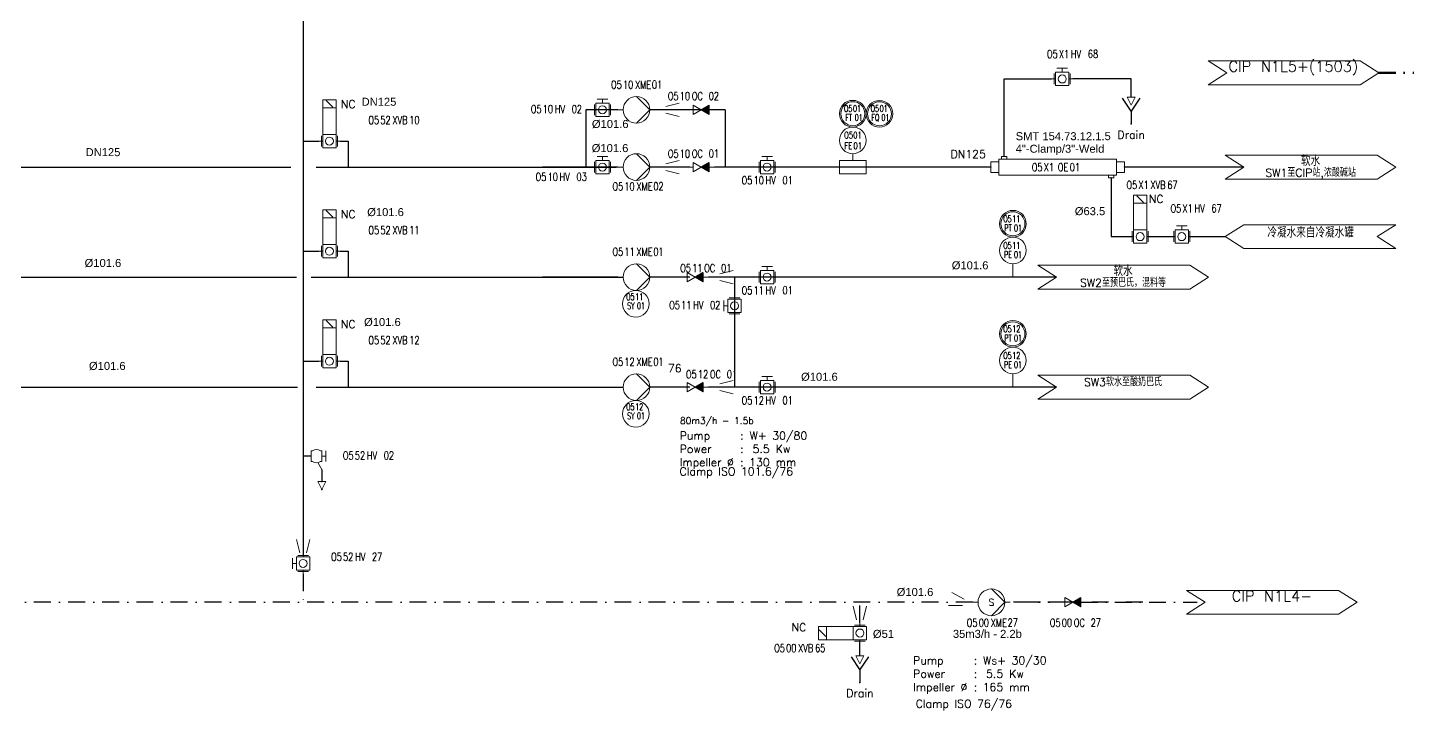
# Model space of a CAD drawing. Header units: inches. Extents: x 11759 to 13120, y 18809 to 19431.
# Drawn here: x 12066 to 12583, y 18833 to 19089 of the extents above; entities that cross this region are included whole.
import ezdxf
from ezdxf.enums import TextEntityAlignment as Align

# ---------------------------------------------------------------- set-up
doc = ezdxf.new("R2010")
doc.units = ezdxf.units.IN
doc.header["$MEASUREMENT"] = 0
doc.linetypes.add('ACAD_ISO02W100', pattern=[15, 12, -3])
doc.linetypes.add('DASHDOT2', pattern=[12.7, 6.35, -3.175, 0, -3.175])
doc.layers.add('17 Pipe CIP', color=4, linetype='DASHDOT2', lineweight=50)
doc.layers.add('31 Equipment', color=7, linetype='Continuous', lineweight=9)
for name, color, linetype in [('20 Pipe Steam Industrial', 231, 'Continuous'), ('CHN-179487-001278-EP_软纯水存储$0$techn-data', 7, 'Continuous'), ('CHN-179487-001278-EP_软纯水存储$0$TUYAUTERIE-PROCESS', 30, 'Continuous'), ('CHN-179487-001278-EP_软纯水存储$0$TXT_FR', 7, 'Continuous'), ('DIAMETRE', 7, 'Continuous'), ('MATERIEL-DIVERS', 7, 'Continuous'), ('POMPES', 7, 'Continuous'), ('POMPES-PROCESS', 7, 'Continuous'), ('REPERES', 7, 'Continuous'), ('techn-data', 7, 'Continuous'), ('TEXTES', 7, 'Continuous'), ('TUYAUTERIE-EAU', 5, 'Continuous'), ('TUYAUTERIE-EGOUT', 32, 'Continuous'), ('TUYAUTERIE-NEP', 4, 'DASHDOT2'), ('TUYAUTERIE-PROCESS', 30, 'Continuous'), ('TXT_FR', 7, 'Continuous'), ('VANNES', 7, 'Continuous')]:
    doc.layers.add(name, color=color, linetype=linetype)
doc.layers.get('REPERES').off()
doc.styles.add('CHN-179487-001278-EP_软纯水存储$0$ROMANS', font='ROMANS.SHX')
doc.styles.add('ROMANS', font='ROMANS.SHX')
doc.styles.add('ROMANT', font='romant')
doc.styles.get("Standard").update_dxf_attribs({"font": 'arial.ttf'})
doc.styles.add('USER1', font='TXT.SHX', dxfattribs={"bigfont": 'gbcbig.shx'})

# ---------------------------------------------------------------- blocks, each defined once
blk = doc.blocks.new('REPNORM1')
at = {"layer": 'TEXTES', "style": 'ROMANS', "width": 0.75}
for tag, p in [('ZONE', (-9.75, -1.25)), ('SOUSZONE', (-5.25, -1.25)), ('ELEMENT', (-0.75, -1.25)), ('NUM', (5.59, -1.22))]:
    blk.add_attdef(tag, p, '', height=3, dxfattribs=at)
blk = doc.blocks.new('REPINS2')
at = {"layer": 'TEXTES', "style": 'ROMANS', "width": 0.7}
for tag, p in [('ZONE', (-3.35, 0.8)), ('SOUSZONE', (0.05, 0.8)), ('NUM', (0.7, -2.6))]:
    blk.add_attdef(tag, p, '', height=2.5, dxfattribs=at)
blk.add_attdef('ELEMENT', text='', height=2.5, dxfattribs=at).set_placement((-1.56, -2.59), align=Align.CENTER)
blk = doc.blocks.new('APV-SIGN-ARW-DWG-1')
at = {"layer": '31 Equipment'}
for p, q in [((-32, 4.49), (25, 4.49)), ((-32, 4.49), (-25, 0)), ((-25, 0), (-32, -4.49)), ((25, 4.49), (32, 0)), ((32, 0), (25, -4.49)), ((-32, -4.49), (25, -4.49))]:
    blk.add_line(p, q, dxfattribs=at)
at = {"layer": '31 Equipment', "style": 'ROMANS', "width": 0.8}
for tag, p in [('TEXT1', (0, 0.37)), ('TEXT2', (0, -3.63))]:
    blk.add_attdef(tag, text='', height=3, dxfattribs=at).set_placement(p, align=Align.CENTER)
blk = doc.blocks.new('EGOUT')
at = {"color": 7}
for p, q in [((-3.2, 9.61), (0, 4.81)), ((0, 4.81), (3.2, 9.61)), ((0, 4.81), (0, 0))]:
    blk.add_line(p, q, dxfattribs=at)
at = {"color": 7, "extrusion": (0, -1, 0)}
blk.add_point((0, 0), dxfattribs=at)
at = {"layer": 'POMPES-PROCESS', "style": 'ROMANS'}
blk.add_attdef('EGOUT', text='', height=3, dxfattribs=at).set_placement((0, -4), align=Align.MIDDLE)
blk = doc.blocks.new('APV-SIGN-ARW-FLOW-1')
at = {"layer": '31 Equipment'}
for p, q in [((-1.5, -1.5), (-1.5, 1.5)), ((-1.5, 1.5), (1.5, 0)), ((1.5, 0), (-1.5, -1.5))]:
    blk.add_line(p, q, dxfattribs=at)
blk = doc.blocks.new('APV-FCE-GEN-REDCON-1')
at = {"layer": '31 Equipment', "color": 7}
for p, q in [((-2.5, 2.5), (2.5, 1.25)), ((2.5, 1.25), (2.5, 1.25)), ((2.5, -1.25), (-2.5, -2.5))]:
    blk.add_line(p, q, dxfattribs=at)
blk = doc.blocks.new('APV-FCE-NRV-GEN-1')
at = {"layer": '31 Equipment'}
h = blk.add_hatch(dxfattribs=at)
h.set_pattern_fill('ANSI31', color=256, scale=0.01, style=0)
h.set_pattern_definition([(45, (0, 0), (-0.02245064, 0.02245064), [])])
h.paths.add_polyline_path([(3, 1.75), (3, -1.75), (0, 0)])
at = {"layer": '31 Equipment', "linetype": 'ACAD_ISO02W100', "ltscale": 38}
for p, q in [((-3, 0), (-5, 0)), ((0, 0), (-3, 1.75)), ((-3, 1.75), (-3, -1.75)), ((0, 0), (-3, -1.75)), ((0, 0), (3, 1.75)), ((0, 0), (3, -1.75)), ((3, 1.75), (3, -1.75)), ((3, 0), (5, 0))]:
    blk.add_line(p, q, dxfattribs=at)
blk = doc.blocks.new('APV-PMP-GEN-CENTRI-1')
at = {"layer": '31 Equipment', "ltscale": 38}
for p, q in [((-5, 0), (-7, 0)), ((5, 0), (0, 5)), ((5, 0), (0, -5)), ((5, 0), (7, 0))]:
    blk.add_line(p, q, dxfattribs=at)
blk.add_circle((0, 0), 5, dxfattribs=at)
at = {"layer": '31 Equipment', "style": 'ROMANT', "flags": 8}
blk.add_attdef('I', text='', height=2.5, dxfattribs=at).set_placement((0, 0), align=Align.MIDDLE)
blk = doc.blocks.new('APV-VLVM-BFLY-SVS-1')
at = {"layer": '31 Equipment', "ltscale": 38}
for p, q in [((-2.5, 0), (-4, 0)), ((2.5, 2.5), (-2.5, 2.5)), ((-2.5, 2.5), (-2.5, -2.5)), ((-2, 4), (2, 4)), ((0, 2.5), (0, 4)), ((2.5, -2.5), (2.5, 2.5)), ((2.5, 0), (4, 0)), ((-2.5, -2.5), (2.5, -2.5))]:
    blk.add_line(p, q, dxfattribs=at)
at = {"layer": '31 Equipment'}
for p, q in [((-3, 2), (-3, -2)), ((3, -2), (3, 2))]:
    blk.add_line(p, q, dxfattribs=at)
at = {"layer": '31 Equipment', "ltscale": 38}
blk.add_circle((0, 0), 1.5, dxfattribs=at)
blk = doc.blocks.new('APV-PMP-GEN-CENTR-1')
at = {"layer": '31 Equipment', "ltscale": 38}
for p, q in [((-5, 0), (-7, 0)), ((5, 0), (0, 5)), ((5, 0), (0, -5)), ((5, 0), (7, 0))]:
    blk.add_line(p, q, dxfattribs=at)
blk.add_circle((0, 0), 5, dxfattribs=at)
blk = doc.blocks.new('APV-VLV-SAMPL-PRD20-1')
at = {"layer": '31 Equipment', "ltscale": 38}
for p, q in [((-5.5, -2), (-5.5, 2)), ((-4, 0), (-5.5, 0)), ((-4, 2), (-3.5, 2)), ((-4, 2), (-4, -2)), ((0, 2), (-0.5, 2)), ((0, 2), (0, -2)), ((0, -2), (0, 2)), ((-4, -2), (-3.5, -2)), ((-2.54, -2.44), (-4, -5)), ((0, -2), (-0.5, -2))]:
    blk.add_line(p, q, dxfattribs=at)
for start, end in [(53.1301, 126.8699), (233.1301, 306.8699)]:
    blk.add_arc((-2, 0), 2.5, start, end, dxfattribs=at)
blk = doc.blocks.new('FLE23')
at = {"color": 7}
for p, q in [((0, -1.5), (0, 1.5)), ((0, 1.5), (3, 0)), ((3, 0), (0, -1.5))]:
    blk.add_line(p, q, dxfattribs=at)
at = {"layer": 'MATERIEL-DIVERS', "color": 2}
for p in [(0, 0), (3, 0)]:
    blk.add_point(p, dxfattribs=at)
at = {"layer": 'MATERIEL-DIVERS', "color": 7, "extrusion": (-1, 0, 0)}
blk.add_point((0, 0), dxfattribs=at)
at = {"layer": 'MATERIEL-DIVERS', "color": 7, "extrusion": (1, 0, 0)}
blk.add_point((3, 0), dxfattribs=at)
blk = doc.blocks.new('APV-VLV-BFLY-SVS-3')
at = {"layer": '31 Equipment', "ltscale": 38}
for p, q in [((1.25, 15.25), (-1.25, 12.75)), ((-2.5, 0), (-4, 0)), ((2.5, 2.5), (-2.5, 2.5)), ((-2.5, 2.5), (-2.5, -2.5)), ((2.5, -2.5), (2.5, 2.5)), ((2.5, 0), (4, 0)), ((-2.5, -2.5), (2.5, -2.5))]:
    blk.add_line(p, q, dxfattribs=at)
at = {"layer": '31 Equipment'}
for p, q in [((-3, 2), (-3, -2)), ((3, -2), (3, 2))]:
    blk.add_line(p, q, dxfattribs=at)
at = {"layer": '31 Equipment', "ltscale": 38}
for points in [[(-2.5, 12.5), (2.5, 12.5), (2.5, 15.5), (-2.5, 15.5)], [(-2.5, 2.5), (2.5, 2.5), (2.5, 12.5), (-2.5, 12.5)]]:
    blk.add_lwpolyline(points, close=True, dxfattribs=at)
blk.add_circle((0, 0), 1.5, dxfattribs=at)
blk = doc.blocks.new('APV-INS-M-L-PE')
at = {"layer": '31 Equipment', "color": 7}
blk.add_line((0, -5), (0, -10), dxfattribs=at)
blk.add_circle((0, 0), 5, dxfattribs=at)
blk = doc.blocks.new('APV-INS-F-L-PT')
at = {"layer": '31 Equipment'}
for radius in [5, 4.5]:
    blk.add_circle((0, 0), radius, dxfattribs=at)
blk = doc.blocks.new('APV-INS-M-L-SY')
at = {"layer": '31 Equipment', "color": 7}
blk.add_circle((0, 0), 5, dxfattribs=at)
blk = doc.blocks.new('TEXT-PUMP_caract_ANGLAIS')
at = {"layer": 'techn-data', "style": 'ROMANS'}
for s, p in [('Pump', (-22, 9)), ('Power', (-22, 4)), ('Kw', (14, 4)), ('Impeller %%C', (-22, -1)), ('mm', (14, -1))]:
    blk.add_text(s, height=3, dxfattribs=at).set_placement(p)
for p in [(2, 9), (2, 4), (2, -1)]:
    blk.add_text(':', height=3, dxfattribs=at).set_placement(p, align=Align.RIGHT)
blk.add_attdef('Type', (4.23, 9), '', height=3, dxfattribs=at)
for tag, p in [('Pui', (11.76, 4)), ('Dia', (11.76, -1))]:
    blk.add_attdef(tag, text='', height=3, dxfattribs=at).set_placement(p, align=Align.RIGHT)
blk = doc.blocks.new('CHN-179487-001278-EP_软纯水存储$0$TEXT-PUMP_caract_ANGLAIS')
at = {"layer": 'CHN-179487-001278-EP_软纯水存储$0$techn-data', "style": 'CHN-179487-001278-EP_软纯水存储$0$ROMANS'}
for s, p in [('Pump', (-22, 9)), ('Power', (-22, 4)), ('Kw', (14, 4)), ('Impeller %%C', (-22, -1)), ('mm', (14, -1))]:
    blk.add_text(s, height=3, dxfattribs=at).set_placement(p)
for p in [(2, 9), (2, 4), (2, -1)]:
    blk.add_text(':', height=3, dxfattribs=at).set_placement(p, align=Align.RIGHT)
blk.add_attdef('Type', (4.23, 9), '', height=3, dxfattribs=at)
for tag, p in [('Pui', (11.76, 4)), ('Dia', (11.76, -1))]:
    blk.add_attdef(tag, text='', height=3, dxfattribs=at).set_placement(p, align=Align.RIGHT)
blk = doc.blocks.new('APV-HEX-TUB-11')
at = {"layer": '31 Equipment'}
for p, q in [((3, 2), (0, 2)), ((0, 2), (0, -2)), ((47, 3), (3, 3)), ((3, 3), (3, -3)), ((4, 3), (4, 4)), ((4, 4), (6, 4)), ((6, 4), (6, 3)), ((47, -3), (47, 3)), ((47, 2), (50, 2)), ((50, 2), (50, -2)), ((0, -2), (3, -2)), ((3, -3), (47, -3)), ((44, -4), (44, -3)), ((46, -4), (44, -4)), ((46, -3), (46, -4)), ((50, -2), (47, -2))]:
    blk.add_line(p, q, dxfattribs=at)
at = {"layer": '31 Equipment', "ltscale": 38}
for p in [(0, 0), (5, 4), (50, 0), (45, -4)]:
    blk.add_point(p, dxfattribs=at)
blk = doc.blocks.new('REPNORM')
at = {"layer": 'TEXTES', "style": 'ROMANS', "width": 0.75}
for tag, p in [('ZONE', (-9.75, -1.25)), ('SOUSZONE', (-5.25, -1.25)), ('ELEMENT', (0, -1.25)), ('NUM', (4.5, -1.25))]:
    blk.add_attdef(tag, p, '', height=3, dxfattribs=at)
blk = doc.blocks.new('REPINS')
at = {"layer": 'TEXTES', "style": 'ROMANS', "width": 0.75}
for tag, p in [('ZONE', (-3.3, 1)), ('SOUSZONE', (0.1, 1)), ('NUM', (0.2, -3))]:
    blk.add_attdef(tag, p, '', height=2.5, dxfattribs=at)
blk.add_attdef('ELEMENT', text='', height=2.5, dxfattribs=at).set_placement((-0.2, -3), align=Align.RIGHT)
blk = doc.blocks.new('APV-INS-M-L-FE')
at = {"layer": '31 Equipment', "color": 7}
for p, q in [((0, -5), (0, -7.5)), ((-5, -7.5), (-5, -7.5)), ((-5, -7.5), (-5, -12.5)), ((5, -7.5), (-5, -7.5)), ((-5, -10), (5, -10)), ((5, -12.5), (5, -7.5)), ((-5, -12.5), (5, -12.5))]:
    blk.add_line(p, q, dxfattribs=at)
blk.add_circle((0, 0), 5, dxfattribs=at)
blk = doc.blocks.new('APV-INS-F-L-FT')
at = {"layer": '31 Equipment'}
for radius in [5, 4.5]:
    blk.add_circle((0, 0), radius, dxfattribs=at)
blk = doc.blocks.new('APV-INS-F-L-FQ')
at = {"layer": '31 Equipment'}
for radius in [5, 4.5]:
    blk.add_circle((0, 0), radius, dxfattribs=at)

msp = doc.modelspace()

# ---------------------------------------------------------------- linework, layer by layer
at = {"layer": '17 Pipe CIP'}
msp.add_line((12572.47, 19071.89), (12587.77, 19071.89), dxfattribs=at)
at = {"layer": '20 Pipe Steam Industrial', "ltscale": 2}
for p, q in [((12432.1, 19069.53), (12449.82, 19069.53)), ((12432.1, 19040.53), (12432.1, 19069.53)), ((12472.1, 19032.53), (12472.1, 19010.44)), ((12472.1, 19010.44), (12480.02, 19010.44)), ((12486.02, 19010.44), (12495.6, 19010.44)), ((12501.6, 19010.44), (12514.93, 19010.44))]:
    msp.add_line(p, q, dxfattribs=at)
msp.add_lwpolyline([(12479.65, 19062.7), (12479.65, 19069.53), (12457.82, 19069.53)], dxfattribs=at)
at = {"layer": 'TUYAUTERIE-EAU'}
for p, q in [((12169.2, 19168.7), (12169.2, 18990.15)), ((12169.2, 19140.87), (12169.2, 18890.97)), ((12287.18, 19057.98), (12275.25, 19057.98)), ((12275.25, 19057.98), (12275.25, 19036.53)), ((12327.38, 19057.98), (12299.18, 19057.98)), ((12327.38, 19057.98), (12327.38, 19036.53)), ((12169.2, 19046.24), (12175.07, 19046.24)), ((12183.07, 19046.24), (12186.16, 19046.24)), ((12186.16, 19046.24), (12186.16, 19036.53)), ((11976.16, 19036.53), (12164.59, 19036.53)), ((12174.14, 19036.53), (12278.19, 19036.53)), ((12205.95, 19036.53), (12286.52, 19036.53)), ((12287.18, 19036.53), (12258.92, 19036.53)), ((12314.25, 19036.53), (12299.18, 19036.53)), ((12427.1, 19036.53), (12323.45, 19036.53)), ((12521.93, 19036.53), (12477.1, 19036.53)), ((12169.2, 19004.99), (12175.07, 19004.99)), ((12183.07, 19004.99), (12186.16, 19004.99)), ((12186.16, 19004.99), (12186.16, 18995.28)), ((11976.16, 18995.28), (12166.75, 18995.28)), ((12172.17, 18995.28), (12289.18, 18995.28)), ((12205.95, 18995.28), (12286.52, 18995.28)), ((12287.18, 18995.28), (12258.92, 18995.28)), ((12314.25, 18995.28), (12299.18, 18995.28)), ((12451.61, 18995.28), (12321.18, 18995.28)), ((12330.95, 18995.28), (12330.95, 18954.03)), ((12169.2, 18963.74), (12175.07, 18963.74)), ((12183.07, 18963.74), (12186.16, 18963.74)), ((12186.16, 18963.74), (12186.16, 18954.03)), ((11976.22, 18954.03), (12167.09, 18954.03)), ((12174.09, 18954.03), (12289.18, 18954.03)), ((12175.24, 18954.03), (12197.2, 18954.03)), ((12205.95, 18954.03), (12286.52, 18954.03)), ((12258.23, 18954.03), (12287.18, 18954.03)), ((12314.25, 18954.03), (12299.18, 18954.03)), ((12451.61, 18954.03), (12321.18, 18954.03)), ((12172.2, 18928.19), (12169.2, 18928.19)), ((12176.2, 18923.19), (12176.2, 18918.69))]:
    msp.add_line(p, q, dxfattribs=at)
at = {"layer": 'TUYAUTERIE-EGOUT'}
msp.add_line((12377.96, 18853.38), (12377.96, 18858.63), dxfattribs=at)
at = {"layer": 'TUYAUTERIE-NEP'}
for p, q in [((12169.2, 18883.97), (12169.2, 18873.38)), ((12420.25, 18873.38), (11959.2, 18873.38)), ((12377.96, 18865.88), (12377.96, 18873.38)), ((12454.75, 18873.38), (12432.75, 18873.38)), ((12484, 18873.38), (12433.25, 18873.38)), ((12460.75, 18873.38), (12504.42, 18873.38))]:
    msp.add_line(p, q, dxfattribs=at)

# ---------------------------------------------------------------- block references
at = {"layer": '31 Equipment', "xscale": -1}
for p in [(12179.07, 19046.24), (12179.07, 19004.99), (12179.07, 18963.74)]:
    msp.add_blockref('APV-VLV-BFLY-SVS-3', p, dxfattribs=at)
at = {"layer": '31 Equipment', "xscale": -1, "yscale": -1}
msp.add_blockref('APV-HEX-TUB-11', (12477.1, 19036.53), dxfattribs=at)
at = {"layer": '31 Equipment'}
for name, p in [('APV-INS-F-L-PT', (12435.32, 19015.28)), ('APV-INS-M-L-PE', (12435.32, 19005.28)), ('APV-INS-F-L-PT', (12435.32, 18974.03)), ('APV-INS-M-L-PE', (12435.32, 18964.03))]:
    msp.add_blockref(name, p, dxfattribs=at)
at = {"layer": '31 Equipment', "ltscale": 38, "xscale": -1}
msp.add_blockref('APV-VLV-SAMPL-PRD20-1', (12172.2, 18928.19), dxfattribs=at)
at = {"layer": '31 Equipment', "ltscale": 38, "rotation": 270}
msp.add_blockref('FLE23', (12176.2, 18918.69), dxfattribs=at)
at = {"layer": '31 Equipment'}
msp.add_blockref('APV-PMP-GEN-CENTRI-1', (12427.25, 18873.38), dxfattribs=at).add_auto_attribs({'I': 'S'})
at = {"layer": 'CHN-179487-001278-EP_软纯水存储$0$TUYAUTERIE-PROCESS'}
msp.add_blockref('CHN-179487-001278-EP_软纯水存储$0$TEXT-PUMP_caract_ANGLAIS', (12332.38, 18925.36), dxfattribs=at).add_auto_attribs({'Dia': '130', 'Pui': '5.5', 'Type': 'W+ 30/80'})
at = {"layer": 'MATERIEL-DIVERS'}
ref = msp.add_blockref('APV-SIGN-ARW-DWG-1', (12540.47, 19071.89), dxfattribs=at)
ref.add_attrib('TEXT1', 'CIP N1L5+(1503)', dxfattribs={"layer": '31 Equipment', "height": 4, "style": 'USER1'}).set_placement((12540.47, 19072.26), align=Align.CENTER)
at = {"layer": 'MATERIEL-DIVERS', "xscale": -1, "rotation": 90}
for name, p in [('APV-SIGN-ARW-FLOW-1', (12479.65, 19061.2)), ('APV-FCE-GEN-REDCON-1', (12377.96, 18869.38)), ('APV-SIGN-ARW-FLOW-1', (12377.96, 18851.88))]:
    msp.add_blockref(name, p, dxfattribs=at)
at = {"layer": 'MATERIEL-DIVERS', "xscale": -1}
for p in [(12307.67, 19057.98), (12307.67, 19036.53), (12327.94, 18995.28), (12327.94, 18954.03)]:
    msp.add_blockref('APV-FCE-GEN-REDCON-1', p, dxfattribs=at)
at = {"layer": 'MATERIEL-DIVERS'}
for p in [(12318.45, 19057.98), (12318.45, 19036.53), (12316.18, 18995.28), (12316.18, 18954.03), (12457.75, 18873.38)]:
    msp.add_blockref('APV-FCE-NRV-GEN-1', p, dxfattribs=at)
ref = msp.add_blockref('EGOUT', (12479.65, 19052.7), dxfattribs=dict(at, xscale=-1))
ref.add_attrib('EGOUT', 'Drain', dxfattribs={"layer": 'POMPES-PROCESS', "height": 3, "style": 'ROMANS'}).set_placement((12479.65, 19048.7), align=Align.MIDDLE)
ref = msp.add_blockref('APV-SIGN-ARW-DWG-1', (12546.93, 19036.53), dxfattribs=at)
ref.add_attrib('TEXT1', '软水', dxfattribs={"layer": '31 Equipment', "height": 4, "style": 'USER1'}).set_placement((12546.93, 19036.9), align=Align.CENTER)
ref.add_attrib('TEXT2', 'SW1至CIP站,浓酸碱站', dxfattribs={"layer": '31 Equipment', "height": 3, "style": 'USER1'}).set_placement((12546.93, 19032.9), align=Align.CENTER)
ref = msp.add_blockref('APV-SIGN-ARW-DWG-1', (12546.93, 19010.44), dxfattribs=dict(at, rotation=180))
ref.add_attrib('TEXT1', '冷凝水来自冷凝水罐', dxfattribs={"layer": '31 Equipment', "height": 4, "style": 'USER1'}).set_placement((12546.93, 19010.07), align=Align.CENTER)
ref = msp.add_blockref('APV-SIGN-ARW-DWG-1', (12476.61, 18995.28), dxfattribs=at)
ref.add_attrib('TEXT1', '软水', dxfattribs={"layer": '31 Equipment', "height": 4, "style": 'USER1'}).set_placement((12476.61, 18995.65), align=Align.CENTER)
ref.add_attrib('TEXT2', 'SW2至预巴氏，混料等', dxfattribs={"layer": '31 Equipment', "height": 3, "style": 'USER1'}).set_placement((12476.61, 18991.65), align=Align.CENTER)
ref = msp.add_blockref('APV-SIGN-ARW-DWG-1', (12476.61, 18954.03), dxfattribs=at)
ref.add_attrib('TEXT1', 'SW3软水至酸奶巴氏', dxfattribs={"layer": '31 Equipment', "height": 3, "style": 'USER1'}).set_placement((12476.61, 18954.41), align=Align.CENTER)
for p, rotation in [((12169.2, 18894.47), 270), ((12414.26, 18874), 346)]:
    msp.add_blockref('APV-FCE-GEN-REDCON-1', p, dxfattribs=dict(at, rotation=rotation))
ref = msp.add_blockref('APV-SIGN-ARW-DWG-1', (12532.42, 18873.38), dxfattribs=at)
ref.add_attrib('TEXT1', 'CIP N1L4-', dxfattribs={"layer": '31 Equipment', "height": 4, "style": 'USER1'}).set_placement((12532.42, 18873.75), align=Align.CENTER)
ref = msp.add_blockref('EGOUT', (12377.96, 18843.38), dxfattribs=dict(at, xscale=-1))
ref.add_attrib('EGOUT', 'Drain', dxfattribs={"layer": 'POMPES-PROCESS', "height": 3, "style": 'ROMANS'}).set_placement((12377.96, 18839.38), align=Align.MIDDLE)
at = {"layer": 'POMPES', "rotation": 0.0001520394957113}
for p in [(12294.18, 19057.98), (12294.18, 19036.53), (12294.18, 18995.28), (12294.18, 18954.03)]:
    msp.add_blockref('APV-PMP-GEN-CENTR-1', p, dxfattribs=at)
at = {"layer": 'REPERES'}
for name, p, values in [('REPNORM1', (12457.82, 19078.62), {'ZONE': 'O5', 'SOUSZONE': 'X1', 'ELEMENT': 'HV', 'NUM': '68'}), ('REPNORM1', (12294.38, 19067.15), {'ZONE': 'O5', 'SOUSZONE': '10', 'ELEMENT': 'XME', 'NUM': '01'}), ('REPNORM1', (12315.68, 19062.86), {'ZONE': 'O5', 'SOUSZONE': '10', 'ELEMENT': 'OC', 'NUM': '02'}), ('REPNORM1', (12264.3, 19057.98), {'ZONE': 'O5', 'SOUSZONE': '10', 'ELEMENT': 'HV', 'NUM': '02'}), ('REPINS2', (12375.33, 19056.41), {'ZONE': 'O5', 'SOUSZONE': '01', 'NUM': '01', 'ELEMENT': 'FT'}), ('REPINS2', (12385.32, 19056.41), {'ZONE': 'O5', 'SOUSZONE': '01', 'NUM': '01', 'ELEMENT': 'FQ'}), ('REPNORM1', (12203.41, 19053.86), {'ZONE': 'O5', 'SOUSZONE': '52', 'ELEMENT': 'XVB', 'NUM': '10'}), ('REPINS', (12375.33, 19046.25), {'ZONE': 'O5', 'SOUSZONE': '01', 'ELEMENT': 'FE', 'NUM': '01'}), ('REPNORM1', (12315.68, 19041.29), {'ZONE': 'O5', 'SOUSZONE': '10', 'ELEMENT': 'OC', 'NUM': '01'}), ('REPNORM', (12452.12, 19036.2), {'ZONE': 'O5', 'SOUSZONE': 'X1', 'ELEMENT': 'OE', 'NUM': '01'}), ('REPNORM1', (12266.13, 19032.57), {'ZONE': 'O5', 'SOUSZONE': '10', 'ELEMENT': 'HV', 'NUM': '03'}), ('REPNORM1', (12343.34, 19031.31), {'ZONE': 'O5', 'SOUSZONE': '10', 'ELEMENT': 'HV', 'NUM': '01'}), ('REPNORM1', (12294.91, 19029.02), {'ZONE': 'O5', 'SOUSZONE': '10', 'ELEMENT': 'XME', 'NUM': '02'}), ('REPNORM1', (12487.62, 19029.55), {'ZONE': 'O5', 'SOUSZONE': 'X1', 'ELEMENT': 'XVB', 'NUM': '67'}), ('REPNORM1', (12504.15, 19020.76), {'ZONE': 'O5', 'SOUSZONE': 'X1', 'ELEMENT': 'HV', 'NUM': '67'}), ('REPINS2', (12435.04, 19015.03), {'ZONE': 'O5', 'SOUSZONE': '11', 'NUM': '01', 'ELEMENT': 'PT'}), ('REPNORM1', (12203.41, 19012.61), {'ZONE': 'O5', 'SOUSZONE': '52', 'ELEMENT': 'XVB', 'NUM': '11'}), ('REPNORM1', (12294.91, 19004.51), {'ZONE': 'O5', 'SOUSZONE': '11', 'ELEMENT': 'XME', 'NUM': '01'}), ('REPINS2', (12435.04, 19005.03), {'ZONE': 'O5', 'SOUSZONE': '11', 'NUM': '01', 'ELEMENT': 'PE'}), ('REPNORM1', (12320.34, 18998.38), {'ZONE': 'O5', 'SOUSZONE': '11', 'ELEMENT': 'OC', 'NUM': '01'}), ('REPNORM1', (12343.34, 18990.06), {'ZONE': 'O5', 'SOUSZONE': '11', 'ELEMENT': 'HV', 'NUM': '01'}), ('REPINS2', (12293.65, 18985.86), {'ZONE': 'O5', 'SOUSZONE': '11', 'NUM': '01', 'ELEMENT': 'SY'}), ('REPNORM1', (12316.19, 18984.51), {'ZONE': 'O5', 'SOUSZONE': '11', 'ELEMENT': 'HV', 'NUM': '02'}), ('REPINS2', (12435.04, 18973.79), {'ZONE': 'O5', 'SOUSZONE': '12', 'NUM': '01', 'ELEMENT': 'PT'}), ('REPNORM1', (12203.41, 18971.37), {'ZONE': 'O5', 'SOUSZONE': '52', 'ELEMENT': 'XVB', 'NUM': '12'}), ('REPNORM1', (12294.91, 18963.26), {'ZONE': 'O5', 'SOUSZONE': '12', 'ELEMENT': 'XME', 'NUM': '01'}), ('REPINS2', (12435.04, 18963.79), {'ZONE': 'O5', 'SOUSZONE': '12', 'NUM': '01', 'ELEMENT': 'PE'}), ('REPNORM1', (12322.48, 18958.59), {'ZONE': 'O5', 'SOUSZONE': '12', 'ELEMENT': 'OC', 'NUM': '01'}), ('REPNORM1', (12343.34, 18948.81), {'ZONE': 'O5', 'SOUSZONE': '12', 'ELEMENT': 'HV', 'NUM': '01'}), ('REPINS2', (12293.65, 18944.61), {'ZONE': 'O5', 'SOUSZONE': '12', 'NUM': '01', 'ELEMENT': 'SY'}), ('REPNORM1', (12193.85, 18928.14), {'ZONE': 'O5', 'SOUSZONE': '52', 'ELEMENT': 'HV', 'NUM': '02'}), ('REPNORM1', (12189.43, 18890.19), {'ZONE': 'O5', 'SOUSZONE': '52', 'ELEMENT': 'HV', 'NUM': '27'}), ('REPNORM1', (12427.74, 18865.48), {'ZONE': 'O5', 'SOUSZONE': '00', 'ELEMENT': 'XME', 'NUM': '27'}), ('REPNORM1', (12458.88, 18865.48), {'ZONE': 'O5', 'SOUSZONE': '00', 'ELEMENT': 'OC', 'NUM': '27'}), ('REPNORM1', (12355.55, 18855.97), {'ZONE': 'O5', 'SOUSZONE': '00', 'ELEMENT': 'XVB', 'NUM': '65'})]:
    msp.add_blockref(name, p, dxfattribs=at).add_auto_attribs(values)
at = {"layer": 'TUYAUTERIE-PROCESS'}
for name, p in [('APV-INS-F-L-FT', (12375.28, 19056.53)), ('APV-INS-F-L-FQ', (12385.28, 19056.5)), ('APV-INS-M-L-FE', (12375.28, 19046.53))]:
    msp.add_blockref(name, p, dxfattribs=at)
msp.add_blockref('TEXT-PUMP_caract_ANGLAIS', (12419.92, 18841.1), dxfattribs=at).add_auto_attribs({'Dia': '165', 'Pui': '5.5', 'Type': 'Ws+ 30/30'})
at = {"layer": 'VANNES'}
for name, p, rotation in [('APV-VLVM-BFLY-SVS-1', (12453.82, 19069.53), 0.0001520394955827), ('APV-VLVM-BFLY-SVS-1', (12281.44, 19057.98), 0.0001520394955827), ('APV-VLVM-BFLY-SVS-1', (12281.44, 19036.53), 0.0001520394955827), ('APV-VLVM-BFLY-SVS-1', (12343.16, 19036.53), 0.0001520394955827), ('APV-VLVM-BFLY-SVS-1', (12498.6, 19010.44), 0.0001520394955827), ('APV-VLVM-BFLY-SVS-1', (12343.16, 18995.28), 0.0001520394955827), ('APV-VLVM-BFLY-SVS-1', (12330.95, 18984.51), 90.0001520394956), ('APV-VLVM-BFLY-SVS-1', (12343.16, 18954.03), 0.0001520394955827), ('APV-VLVM-BFLY-SVS-1', (12169.2, 18887.97), 90.0001520394956), ('APV-VLV-BFLY-SVS-3', (12377.96, 18861.88), 90)]:
    msp.add_blockref(name, p, dxfattribs=dict(at, rotation=rotation))
at = {"layer": 'VANNES', "xscale": -1}
msp.add_blockref('APV-VLV-BFLY-SVS-3', (12483.02, 19010.44), dxfattribs=at)
at = {"layer": 'VANNES'}
for p in [(12293.93, 18985.29), (12293.93, 18944.04)]:
    msp.add_blockref('APV-INS-M-L-SY', p, dxfattribs=at)

# ---------------------------------------------------------------- texts
at = {"layer": 'CHN-179487-001278-EP_软纯水存储$0$TXT_FR', "style": 'CHN-179487-001278-EP_软纯水存储$0$ROMANS'}
msp.add_text('Clamp ISO 101.6/76', height=3, dxfattribs=at).set_placement((12310.33, 18920.94))
at = {"layer": 'DIAMETRE'}
for s, p in [('DN125', (12191.13, 19059.5)), ('%%C101.6', (12277.47, 19051.17)), ('SMT 154.73.12.1.5', (12436.36, 19046.59)), ('DN125', (12087.66, 19040.61)), ('%%C101.6', (12277.41, 19042.13)), ('4"-Clamp/3"-Weld ', (12436.36, 19041.89)), ('%%C63.5', (12458.52, 19018.49)), ('%%C101.6', (12193.23, 19018.14)), ('%%C101.6', (12087.29, 18999.07)), ('%%C101.6', (12412.39, 18998.19)), ('%%C101.6', (12192.06, 18976.94)), ('%%C101.6', (12088.92, 18960.49)), ('%%C101.6', (12355.9, 18956.42)), ('%%C101.6', (12391.75, 18875.76)), ('%%C51', (12382.83, 18860.06)), ('35m3/h - 2.2b', (12412.82, 18860.06))]:
    msp.add_text(s, height=3, dxfattribs=at).set_placement(p)
at = {"layer": 'techn-data', "style": 'ROMANS'}
msp.add_text('80m3/h - 1.5b', height=2.5, dxfattribs=at).set_placement((12310.52, 18940.22))
at = {"layer": 'TEXTES', "style": 'ROMANS'}
for p in [(12183.36, 19058.6), (12486.3, 19023.06), (12183.36, 19017.35), (12183.36, 18976.11), (12352.33, 18862.52)]:
    msp.add_text('NC', height=3, dxfattribs=at).set_placement(p)
at = {"layer": 'TXT_FR', "style": 'ROMANS'}
for s, p in [(' DN125', (12409.88, 19039.87)), ('76', (12305.95, 18959.59)), ('Clamp ISO 76/76', (12398.86, 18833.88))]:
    msp.add_text(s, height=3, dxfattribs=at).set_placement(p)

doc.saveas('drawing.dxf')
